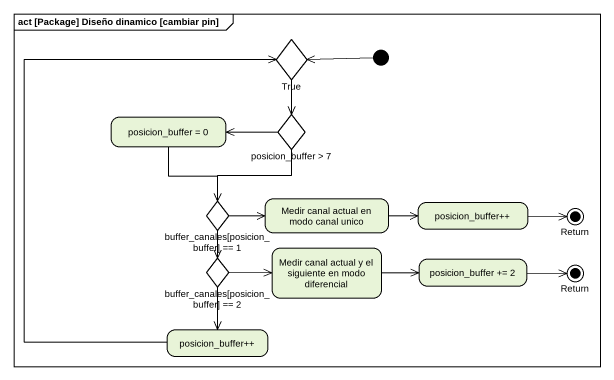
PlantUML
@startuml
mainframe act [Package] Diseño dinamico [cambiar pin]
hide empty description
state True <<choice>>
state "posicion_buffer = 0" as posicion_buffer_0
state "posicion_buffer > 7" as posicion_buffer_7 <<choice>>
state "buffer_canales[posicion_buffer] == 1" as buffer_canales_posicion <<choice>>
state "Medir canal actual en modo canal unico" as Medir_canal_actual_en_modo
state "posicion_buffer++" as posicion_buffer
state "Return" as Return_ <<end>>
state "Medir canal actual y el siguiente en modo diferencial" as Medir_canal_actual_y_el
state "buffer_canales[posicion_buffer] == 2" as buffer_canales_posicion_2 <<choice>>
state "posicion_buffer += 2" as posicion_buffer_2
state "Return" as Return__2 <<end>>
state "posicion_buffer++" as posicion_buffer_3
[*] -left-> True
True --> posicion_buffer_7
posicion_buffer_0 --> buffer_canales_posicion
posicion_buffer_7 -left-> posicion_buffer_0
posicion_buffer_7 --> buffer_canales_posicion
buffer_canales_posicion -right-> Medir_canal_actual_en_modo
buffer_canales_posicion --> buffer_canales_posicion_2
Medir_canal_actual_en_modo -right-> posicion_buffer
posicion_buffer -right-> Return_
Medir_canal_actual_y_el -right-> posicion_buffer_2
buffer_canales_posicion_2 -right-> Medir_canal_actual_y_el
buffer_canales_posicion_2 --> posicion_buffer_3
posicion_buffer_2 -right-> Return__2
posicion_buffer_3 -up-> True
@enduml
